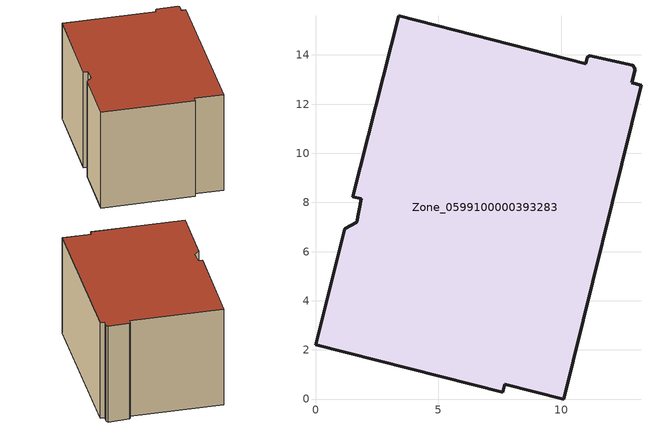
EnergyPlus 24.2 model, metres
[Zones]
Zone_0599100000393283
 floor ground (C_G): 1.52,8.24 3.38,15.59 10.99,13.63 11.06,13.91 11.15,13.96 12.91,13.57 13,13.42 12.86,12.86 13.24,12.77 10.09,0 7.7,0.6 7.62,0.27 0,2.21 1.19,6.92 1.68,7.19 1.86,8.15 z0
 wall outside (C_F): 3.38,15.59 1.52,8.24 1.86,8.15 1.68,7.19 1.19,6.92 0,2.21 7.62,0.27 7.7,0.6 10.09,0 13.24,12.77 12.86,12.86 13,13.42 12.91,13.57 11.15,13.96 11.06,13.91 10.99,13.63 3.38,15.59 z0:9.21
 roof outside (C_R): 12.91,13.57 11.15,13.96 11.06,13.91 10.99,13.63 3.38,15.59 1.52,8.24 1.86,8.15 1.68,7.19 1.19,6.92 0,2.21 7.62,0.27 7.7,0.6 10.09,0 13.24,12.77 12.86,12.86 13,13.42 z9.21
[BUILDING]
Pand.0599100000393283: North Axis=0; Terrain=City; Loads Convergence Tolerance Value=0.04; Temperature Convergence Tolerance Value=0.4; Solar Distribution=FullExterior; Maximum Number of Warmup Days=25; Minimum Number of Warmup Days=1
[Site:Location]
Rotterdam.The.Hague.AP_ZH_NLD Design_Conditions: Latitude=51.96; Longitude=4.45; Time Zone=1; Elevation=-4.5
[SITE:GROUNDTEMPERATURE:BUILDINGSURFACE]
18, 18, 18, 18, 18, 18, 18, 18, 18, 18, 18, 18
[MATERIAL] Thermal Absorptance=0.9; Solar Absorptance=0.7; Visible Absorptance=0.7
Name | Roughness | Thickness | Conductivity | Density | Specific Heat
G.D.1992-2005 | MediumSmooth | 0.15 | 0.06 | 540 | 1210
F.D.1992-2005 | Rough | 0.3 | 0.12 | 1920 | 840
R.D.1992-2005 | MediumRough | 0.2 | 0.08 | 1500 | 1000
[CONSTRUCTION]
C_G: G.D.1992-2005
C_F: F.D.1992-2005
C_R: R.D.1992-2005
[ZONE]
Zone_0599100000393283: Type=1; Multiplier=1; Ceiling Height=Autocalculate; Volume=Autocalculate; Floor Area=autocalculate; Part of Total Floor Area=Yes
[ZONEINFILTRATION:DESIGNFLOWRATE]
Infil_Zone_0599100000393283: Zone or ZoneList or Space or SpaceList=Zone_0599100000393283; Schedule=AlwaysOn; Design Flow Rate Calculation Method=Flow/Area; Flow Rate per Floor Area=0.0021; Constant Term Coefficient=1; Temperature Term Coefficient=0; Velocity Term Coefficient=0; Velocity Squared Term Coefficient=0
[HVACTEMPLATE:ZONE:IDEALLOADSAIRSYSTEM]
Zone_0599100000393283: Maximum Heating Supply Air Temperature=50; Minimum Cooling Supply Air Temperature=13; Maximum Heating Supply Air Humidity Ratio=0.0156; Minimum Cooling Supply Air Humidity Ratio=0.0077; Heating Limit=NoLimit; Cooling Limit=NoLimit; Dehumidification Control Type=ConstantSensibleHeatRatio; Cooling Sensible Heat Ratio=0.7; Dehumidification Setpoint=60; Humidification Control Type=None; Humidification Setpoint=30; Outdoor Air Method=None; Outdoor Air Flow Rate per Person=0.00944; Outdoor Air Flow Rate per Zone Floor Area=0; Outdoor Air Flow Rate per Zone=0; Demand Controlled Ventilation Type=None; Outdoor Air Economizer Type=NoEconomizer; Heat Recovery Type=None; Sensible Heat Recovery Effectiveness=0.7; Latent Heat Recovery Effectiveness=0.65
[ZONECONTROL:THERMOSTAT]
ThermostatControl_Zone_0599100000393283: Zone or ZoneList=Zone_0599100000393283; Control Type Schedule=DualSetpointControlType; Control 1=Thermostat_Zone_0599100000393283; Temperature Difference Between Cutout And Setpoint=0
[THERMOSTATSETPOINT:DUALSETPOINT]
Thermostat_Zone_0599100000393283: Heating Setpoint Temperature Schedule=HeatingSetpoint_Zone_0599100000393283; Cooling Setpoint Temperature Schedule=CoolingSetpoint_Zone_0599100000393283
[SCHEDULE:COMPACT]
HeatingSetpoint_Zone_0599100000393283: Through: 12/31, For: AllDays, Until: 24:00, 21
CoolingSetpoint_Zone_0599100000393283: Through: 12/31, For: AllDays, Until: 24:00, 24
DualSetpointControlType: Through: 12/31, For: AllDays, Until: 24:00, 4
AlwaysOn: Through: 12/31, For: AllDays, Until: 24:00, 1
